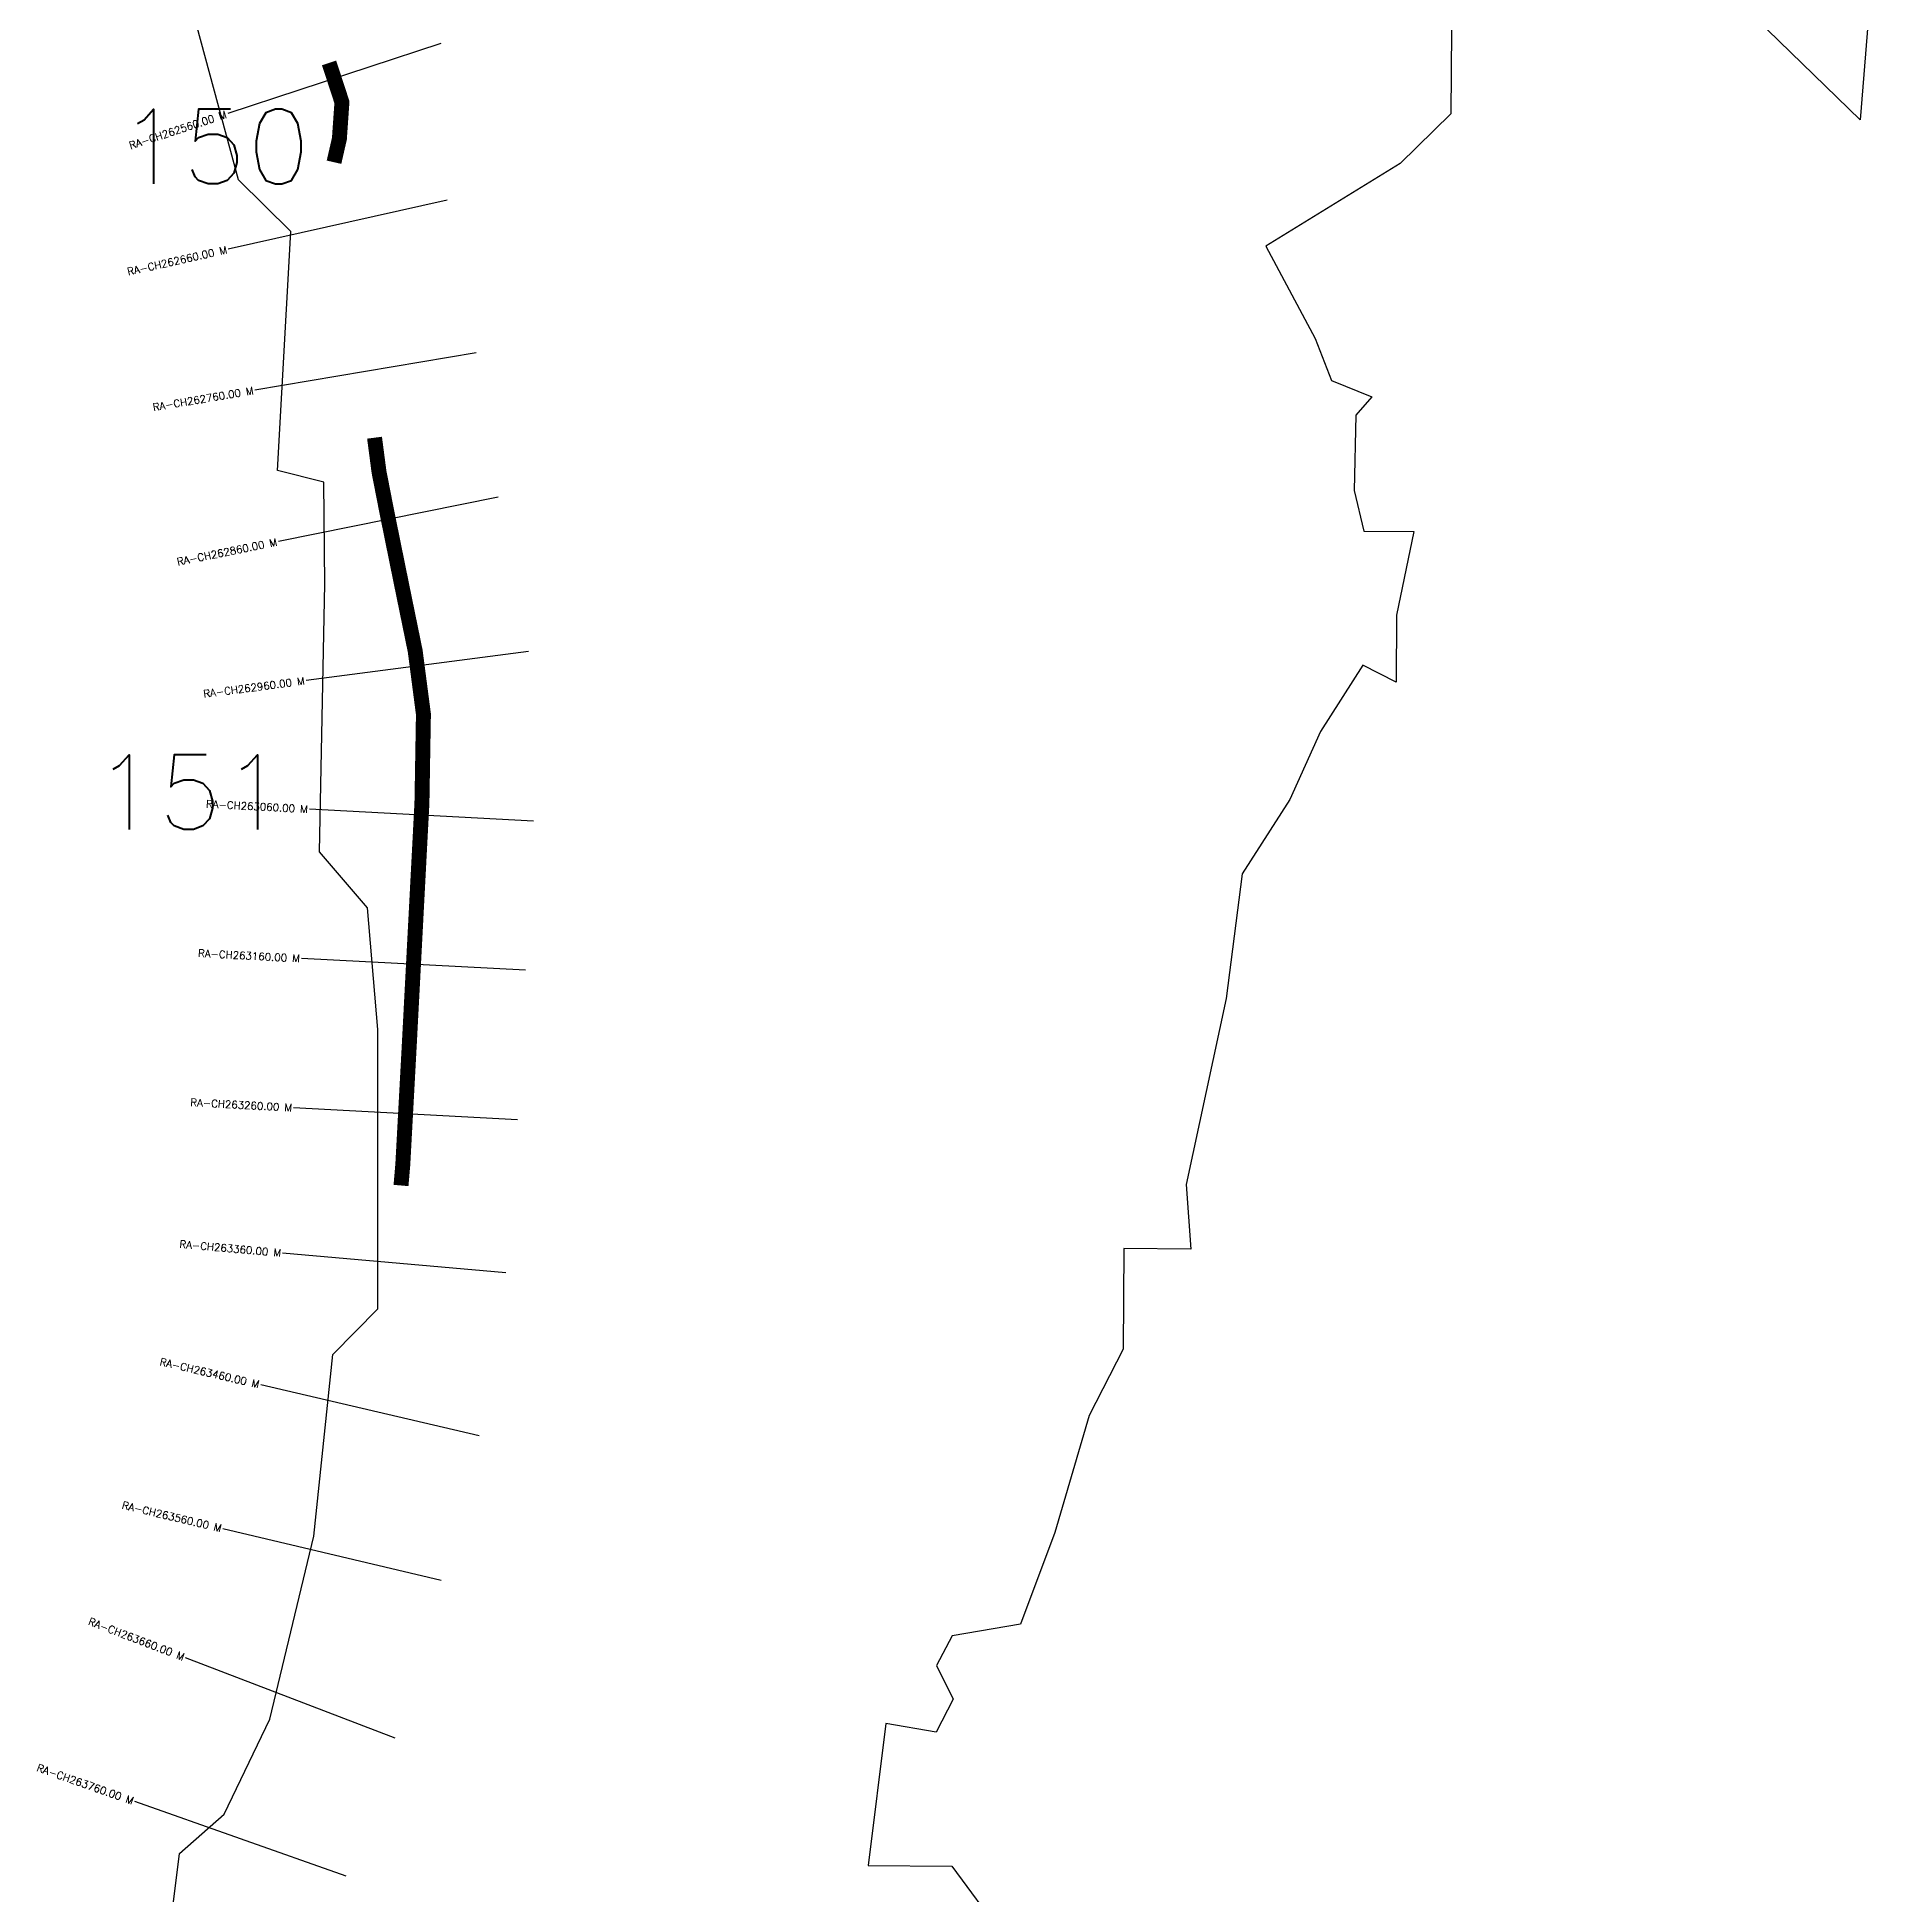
# Model space of a CAD drawing. Header units: metres. Extents: x 279362 to 282130, y 2031996 to 2036872.
# Drawn here: x 280708 to 281934, y 2033184 to 2034426 of the extents above; entities that cross this region are included whole.
import ezdxf
from ezdxf.enums import TextEntityAlignment as Align

# ---------------------------------------------------------------- set-up
doc = ezdxf.new("R2010")
doc.units = ezdxf.units.M
for name, color, linetype in [('ARTIFICIALLY PROTECTED', 4, 'Continuous'), ('CS', 134, 'Continuous'), ('CSMark', 6, 'Continuous')]:
    doc.layers.add(name, color=color, linetype=linetype)
doc.styles.get("Standard").update_dxf_attribs({"font": 'simplex.shx'})

msp = doc.modelspace()

# ---------------------------------------------------------------- linework, layer by layer
at = {"color": 6, "flags": 128}
for points in [[(280792.2, 2033124.1), (280803.1, 2033212), (280833, 2033238.3), (280863.5, 2033301.7), (280893.1, 2033424.2), (280905.8, 2033545.5), (280935.9, 2033576.2), (280935.9, 2033762.9), (280929, 2033844.3), (280896.9, 2033881.7), (280900.4, 2034060.8), (280899.8, 2034128.9), (280868.8, 2034136.7), (280877.6, 2034296.5), (280842.7, 2034331), (280773.5, 2034586.4)], [(281933.6, 2034451.3), (281927, 2034371.1), (281849.6, 2034446.4)], [(281653.8, 2034431.2), (281653.3, 2034375.2), (281619.5, 2034342), (281529.6, 2034286.7), (281562.6, 2034225), (281573.6, 2034196.9), (281600.6, 2034186), (281589.8, 2034173.6), (281588.7, 2034123.3), (281595.2, 2034096.1), (281628.7, 2034095.8), (281617.1, 2034040), (281616.7, 2033995.2), (281594.5, 2034006.6), (281566.1, 2033962.1), (281545.6, 2033916.6), (281513.9, 2033866.9), (281503.2, 2033783.6), (281476.4, 2033659.3), (281479.5, 2033616), (281434.7, 2033616.4), (281434.2, 2033549.2), (281411.5, 2033504.7), (281388.5, 2033426.6), (281365.6, 2033365.2), (281319.9, 2033357.4), (281309.5, 2033337.7), (281320.5, 2033315.2), (281309.1, 2033293), (281275.6, 2033298.8), (281263.7, 2033203.9), (281319.6, 2033203.4), (281352.8, 2033158.4)]]:
    msp.add_lwpolyline(points, dxfattribs=at)
at = {"layer": 'ARTIFICIALLY PROTECTED', "const_width": 10, "flags": 128}
for points in [[(280903.2, 2034409.2), (280911.8, 2034382.9), (280910.1, 2034358.5), (280906.5, 2034342.8)], [(280933.6, 2034158.6), (280936.6, 2034135.7), (280941.9, 2034108.6), (280951.3, 2034062.3), (280960.8, 2034015.9), (280966.3, 2033973.7), (280965.3, 2033914.4), (280956.8, 2033752), (280952.5, 2033672.5), (280951.3, 2033658.6)]]:
    msp.add_lwpolyline(points, dxfattribs=at)
at = {"layer": 'CS'}
for p, q in [((280977.9, 2034422.1), (280835.4, 2034375.3)), ((280982.1, 2034317.5), (280835.8, 2034284.7)), ((281001.5, 2034215.3), (280853.6, 2034190.4)), ((281016.3, 2034118.9), (280869.3, 2034089.2)), ((281036.5, 2034015.7), (280887.8, 2033996.2)), ((281039.8, 2033902.3), (280890, 2033910.2)), ((281034.5, 2033802.5), (280884.7, 2033810.3)), ((281029.3, 2033702.5), (280879.5, 2033710.5)), ((281021.5, 2033600.3), (280872.1, 2033613.4)), ((281003.6, 2033491.2), (280857.5, 2033525.3)), ((280978.1, 2033394.4), (280832.2, 2033429.1)), ((280947.3, 2033289.1), (280807.2, 2033342.7)), ((280914.7, 2033196.7), (280773.2, 2033246.6))]:
    msp.add_line(p, q, dxfattribs=at)

# ---------------------------------------------------------------- texts
at = {"char_height": 50, "attachment_point": 1}
for s, insert in [('150', (280762.3, 2034378.3)), ('151', (280746, 2033946.6))]:
    msp.add_mtext_dynamic_manual_height_columns(s, width=84.374, gutter_width=1, heights=[74.2], dxfattribs=dict(at, insert=insert))
at = {"layer": 'CSMark'}
for s, rotation, p in [('RA-CH262560.00 M', 18.2004, (280834.4, 2034375)), ('RA-CH262660.00 M', 12.648, (280834.8, 2034284.4)), ('RA-CH262760.00 M', 9.5699, (280852.6, 2034190.2)), ('RA-CH262860.00 M', 11.4164, (280868.3, 2034089)), ('RA-CH262960.00 M', 7.4475, (280886.8, 2033996.1)), ('RA-CH263060.00 M', 357.0051, (280889, 2033910.2)), ('RA-CH263160.00 M', 357.0051, (280883.7, 2033810.4)), ('RA-CH263260.00 M', 356.9436, (280878.5, 2033710.6)), ('RA-CH263360.00 M', 354.9865, (280871.1, 2033613.5)), ('RA-CH263460.00 M', 346.8912, (280856.5, 2033525.5)), ('RA-CH263560.00 M', 346.6451, (280831.2, 2033429.3)), ('RA-CH263660.00 M', 339.0632, (280806.2, 2033343.1)), ('RA-CH263760.00 M', 340.5565, (280772.3, 2033246.9))]:
    msp.add_text(s, height=5, rotation=rotation, dxfattribs=at).set_placement(p, align=Align.MIDDLE_RIGHT)

doc.saveas('drawing.dxf')
